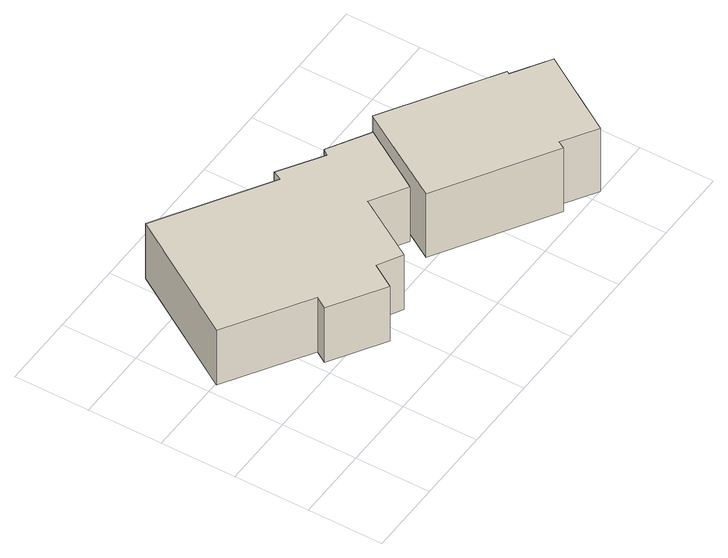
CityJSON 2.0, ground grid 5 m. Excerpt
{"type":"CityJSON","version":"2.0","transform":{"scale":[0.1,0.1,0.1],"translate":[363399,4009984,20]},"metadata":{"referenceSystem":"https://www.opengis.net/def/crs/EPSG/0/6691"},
"CityObjects":{
"building1":{"type":"Building","attributes":{"枝番":1,"利根川水系渡良瀬川洪水浸水想定区域（想定最大規模）.規模":"L2","利根川水系渡良瀬川洪水浸水想定区域（想定最大規模）.浸水ランク":"1","利根川水系渡良瀬川洪水浸水想定区域（想定最大規模）.浸水深":0.03,"利根川水系利根川洪水浸水想定区域（計画規模）.規模":"L1","利根川水系利根川洪水浸水想定区域（計画規模）.浸水ランク":"2","利根川水系利根川洪水浸水想定区域（計画規模）.浸水深":1.6,"利根川水系利根川洪水浸水想定区域（想定最大規模）.規模":"L2","利根川水系利根川洪水浸水想定区域（想定最大規模）.浸水ランク":"3","利根川水系利根川洪水浸水想定区域（想定最大規模）.浸水深":3.08,"usage":"411","measuredHeight":6.9,"BuildingDetails.prefecture":"10","BuildingDetails.city":"10207","BuildingDetails.surveyYear":2016},"geometry":[{"type":"Solid","lod":"1","boundaries":[[[[0,1,2,3,4,5,6,7,8,9,10,11,12,13]],[[12,14,15,13]],[[11,16,14,12]],[[10,17,16,11]],[[9,18,17,10]],[[8,19,18,9]],[[7,20,19,8]],[[6,21,20,7]],[[5,22,21,6]],[[4,23,22,5]],[[3,24,23,4]],[[2,25,24,3]],[[1,26,25,2]],[[0,27,26,1]],[[13,15,27,0]],[[14,16,17,18,19,20,21,22,23,24,25,26,27,15]]]]}]},
"building2":{"type":"Building","attributes":{"枝番":1,"利根川水系渡良瀬川洪水浸水想定区域（想定最大規模）.規模":"L2","利根川水系渡良瀬川洪水浸水想定区域（想定最大規模）.浸水ランク":"1","利根川水系渡良瀬川洪水浸水想定区域（想定最大規模）.浸水深":0.07,"利根川水系渡良瀬川洪水浸水想定区域（想定最大規模）.継続時間":2.7,"利根川水系利根川洪水浸水想定区域（計画規模）.規模":"L1","利根川水系利根川洪水浸水想定区域（計画規模）.浸水ランク":"2","利根川水系利根川洪水浸水想定区域（計画規模）.浸水深":1.5,"利根川水系利根川洪水浸水想定区域（想定最大規模）.規模":"L2","利根川水系利根川洪水浸水想定区域（想定最大規模）.浸水ランク":"2","利根川水系利根川洪水浸水想定区域（想定最大規模）.浸水深":2.98,"usage":"411","measuredHeight":6.7,"BuildingDetails.prefecture":"10","BuildingDetails.city":"10207","BuildingDetails.surveyYear":2016},"geometry":[{"type":"Solid","lod":"1","boundaries":[[[[28,29,30,31,32,33,34,35]],[[34,36,37,35]],[[33,38,36,34]],[[32,39,38,33]],[[31,40,39,32]],[[30,41,40,31]],[[29,42,41,30]],[[28,43,42,29]],[[35,37,43,28]],[[36,38,39,40,41,42,43,37]]]]}]}
},
"vertices":[
[55,57,4],[60,65,4],[6,99,4],[57,180,4],[129,135,4],[132,141,4],[160,123,4],[163,127,4],[190,111,4],[164,69,4],[141,83,4],[116,42,4],[100,51,4],[90,35,4],[100,51,48],[90,35,48],[116,42,48],[141,83,48],[164,69,48],[190,111,48],[163,127,48],[160,123,48],[132,141,48],[129,135,48],[57,180,48],[6,99,48],[60,65,48],[55,57,48],
[236,14,3],[233,9,3],[159,55,3],[196,115,3],[268,70,3],[267,68,3],[291,53,3],[258,0,3],[291,53,54],[258,0,54],[267,68,54],[268,70,54],[196,115,54],[159,55,54],[233,9,54],[236,14,54]
]}
